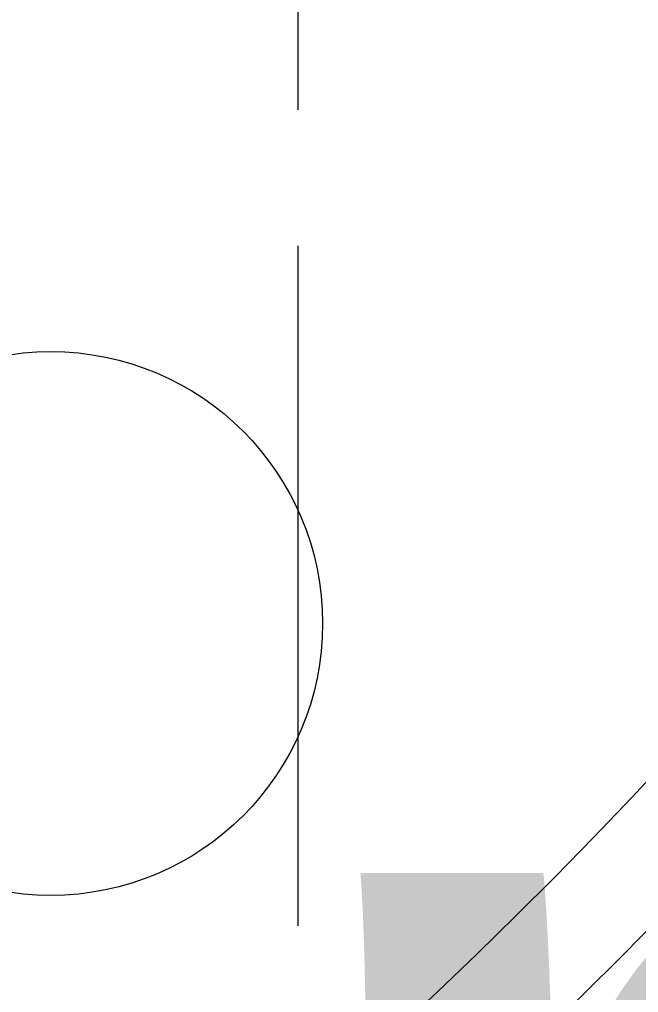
# Model space of a CAD drawing. Header units: millimetres. Extents: x -13407 to 8063098, y -54153 to 109271.
# Drawn here: x 20058 to 21197, y 53785 to 55574 of the extents above; entities that cross this region are included whole.
import ezdxf
from ezdxf.enums import TextEntityAlignment as Align

# ---------------------------------------------------------------- set-up
doc = ezdxf.new("R2018")
doc.units = ezdxf.units.MM
doc.linetypes.add('CENTER', pattern=[2, 1.25, -0.25, 0.25, -0.25])
doc.layers.get('Defpoints').update_dxf_attribs({"color": 6})
for name, color, linetype, lineweight in [('АР_Маркер экспликации', 239, 'Continuous', 13), ('АР_Номер помещения', 1, 'Continuous', 25), ('АР_Оси', 193, 'Continuous', 9), ('АР_Подоконники', 163, 'Continuous', 9), ('АР_Помещения_площадь', 19, 'Continuous', 9), ('АР_Сущ Несущая стена', 202, 'Continuous', 30), ('ТХ_мебель передв', 250, 'Continuous', 13)]:
    doc.layers.add(name, color=color, linetype=linetype, lineweight=lineweight)
doc.layers.add('АР_Названия помещений', color=124, linetype='Continuous', lineweight=5, plot=False)
doc.styles.add('ISOCPEUR', font='isocpeur.ttf', dxfattribs={"width": 0.7})
doc.styles.get("Standard").update_dxf_attribs({"font": 'arial.ttf'})

# ---------------------------------------------------------------- blocks, each defined once
blk = doc.blocks.new('*U596')
at = {"layer": 'Defpoints', "color": 7, "style": 'ISOCPEUR', "width": 0.7, "flags": 1}
blk.add_attdef('КАТЕГОРИЯ', (-499.2, -2092.2), '', height=250, dxfattribs=at)
at = {"layer": 'Defpoints', "color": 7, "style": 'ISOCPEUR', "width": 0.7}
blk.add_attdef('ПЛОЩАДЬ_ПОМЕЩЕНИЯ', text='', height=200, dxfattribs=at).set_placement((568.8, -2854.5), align=Align.MIDDLE_RIGHT)
at = {"layer": 'АР_Номер помещения', "color": 7, "style": 'ISOCPEUR', "width": 0.7}
blk.add_attdef('НОМЕР_ПОМЕЩЕНИЯ', text='', height=300, dxfattribs=at).set_placement((171.6, -1559.3), align=Align.MIDDLE_CENTER)
at = {"layer": 'АР_Помещения_площадь', "color": 7, "lineweight": 30, "width": 0.7, "flags": 104}
blk.add_attdef('ИМЯ_ПОМЕЩЕНИЯ', text='', height=100, dxfattribs=at).set_placement((157.6, 1217.1), align=Align.MIDDLE_CENTER)
blk = doc.blocks.new('*U661')
at = {"layer": 'Defpoints', "color": 7, "style": 'ISOCPEUR', "width": 0.7, "flags": 1}
blk.add_attdef('КАТЕГОРИЯ', (-499.2, -2092.2), '', height=250, dxfattribs=at)
at = {"layer": 'Defpoints', "color": 7, "style": 'ISOCPEUR', "width": 0.7}
blk.add_attdef('ПЛОЩАДЬ_ПОМЕЩЕНИЯ', text='', height=200, dxfattribs=at).set_placement((-2670.6, -4403.2), align=Align.MIDDLE_RIGHT)
at = {"layer": 'АР_Номер помещения', "color": 7, "style": 'ISOCPEUR', "width": 0.7}
blk.add_attdef('НОМЕР_ПОМЕЩЕНИЯ', text='', height=300, dxfattribs=at).set_placement((-3405.7, -3798.7), align=Align.MIDDLE_CENTER)
at = {"layer": 'АР_Помещения_площадь', "color": 7, "lineweight": 30, "width": 0.7, "flags": 104}
blk.add_attdef('ИМЯ_ПОМЕЩЕНИЯ', text='', height=100, dxfattribs=at).set_placement((157.6, 1217.1), align=Align.MIDDLE_CENTER)
blk = doc.blocks.new('У014')
at = {"layer": 'ТХ_мебель передв'}
blk.add_circle((-169652.2, 43208.2, -0.6), 500, dxfattribs=at)

msp = doc.modelspace()

# ---------------------------------------------------------------- linework, layer by layer
at = {"layer": 'АР_Оси', "linetype": 'CENTER', "ltscale": 1000}
msp.add_line((20569.9, 79157.5), (20569.9, 23425.1), dxfattribs=at)
at = {"layer": 'АР_Подоконники', "ltscale": 100}
msp.add_arc((14688.1, 60285.2), 8940.2, 271.69125, 356.32908, dxfattribs=at)
at = {"layer": 'АР_Сущ Несущая стена', "lineweight": 18, "ltscale": 100}
for centre, radius, start, end in [((14679.8, 60296.9), 9144.3, 272.82064, 356.28873), ((14687.5, 60278.9), 9778.7, 272.59255, 356.63539)]:
    msp.add_arc(centre, radius, start, end, dxfattribs=at)

# ---------------------------------------------------------------- block references
at = {"layer": 'АР_Маркер экспликации'}
ref = msp.add_blockref('*U661', (12995.3, 62958.9), dxfattribs=at)
lines = msp.add_mtext('\\W0.8000;Предмоечная', dxfattribs={"layer": 'АР_Названия помещений', "insert": (9281.1, 58893.4), "char_height": 2936.822, "width": 926.94, "attachment_point": 1})
ref.add_attrib('ИМЯ_ПОМЕЩЕНИЯ', '', (9281.1, 58893.4), dxfattribs={"flags": 104}).embed_mtext(lines)
ref = msp.add_blockref('*U596', (15788.8, 57578.8), dxfattribs=at)
lines = msp.add_mtext('\\W0.8000;Коридор и рекреация (основная и старшая школа)', dxfattribs={"layer": 'АР_Названия помещений', "insert": (15921.2, 54863.3), "char_height": 3701.463, "width": 926.94, "attachment_point": 1})
ref.add_attrib('ИМЯ_ПОМЕЩЕНИЯ', '', (15921.2, 54863.3), dxfattribs={"flags": 104}).embed_mtext(lines)
at = {"layer": 'ТХ_мебель передв'}
msp.add_blockref('У014', (189768, 11254.9, 0.6), dxfattribs=at)

doc.saveas('drawing.dxf')
